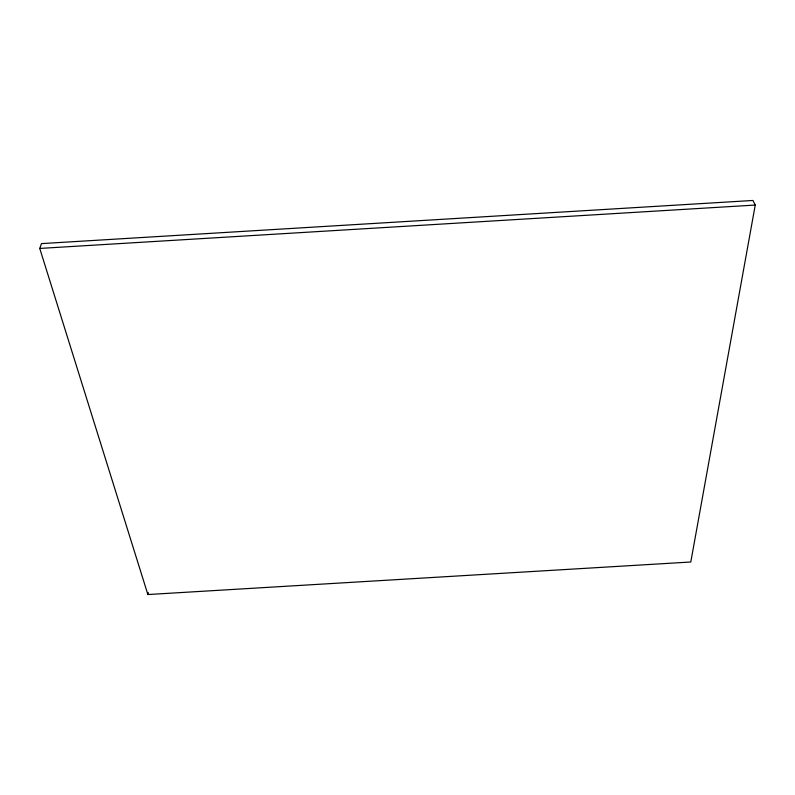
<?xml version="1.0" encoding="UTF-8"?>
<svg xmlns="http://www.w3.org/2000/svg" width="795" height="795" viewBox="0 0 795 795"><rect width="100%" height="100%" fill="white"/><g stroke="black" fill="none" stroke-linecap="round" stroke-linejoin="round"><path stroke-width="1.19" d="M147.88 594.541L39.75 248.438L41.469 243.608L752.984 200.459L755.25 205.05L690.795 562.005L147.88 594.541L148.228 592.484M39.75 248.438L755.25 205.05"/></g></svg>
